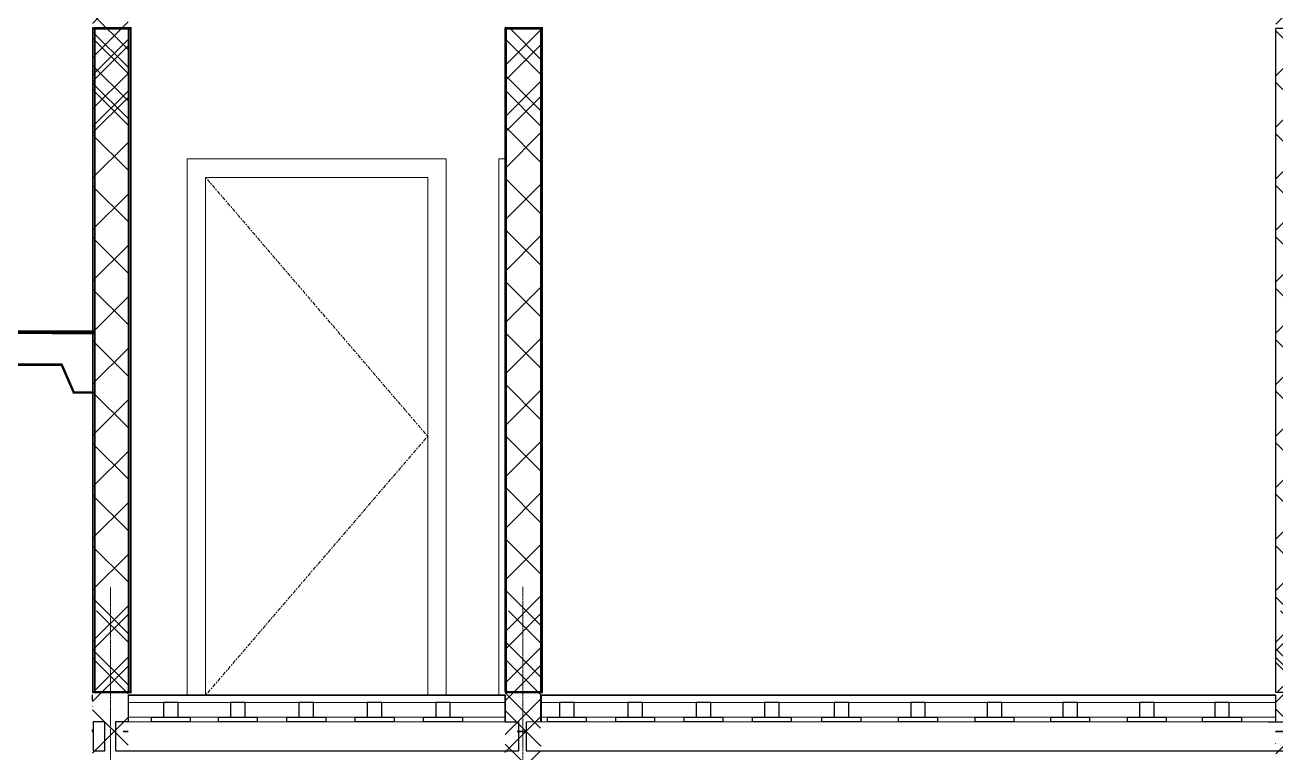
# Model space of a CAD drawing. Header units: inches. Extents: x -2431 to 214825, y 3 to 92804.
# Drawn here: x 163076 to 168230, y 41803 to 44803 of the extents above; entities that cross this region are included whole.
import ezdxf

# ---------------------------------------------------------------- set-up
doc = ezdxf.new("R2010")
doc.units = ezdxf.units.IN
doc.header["$MEASUREMENT"] = 0
doc.linetypes.add('Линия сетки', pattern=[22.224999999999994, 12.7, -3.174999999999999, 3.174999999999999, -3.174999999999999])
doc.linetypes.add('Центр', pattern=[31.749999999999996, 6.349999999999999, -4.7625, 15.875, -4.7625])
for name, color, linetype, lineweight in [('A-DOOR', 250, 'Continuous', 9), ('A-DOOR-FRAM', 250, 'Continuous', 18), ('A-FLOR', 250, 'Continuous', 9), ('A-WALL', 250, 'Continuous', 9), ('A-WALL-PATT', 250, 'Continuous', 25), ('S-GRID', 250, 'Continuous', 9)]:
    doc.layers.add(name, color=color, linetype=linetype, lineweight=lineweight)
pattern_1 = [(45, (164716.2814225166, 27890.74681734701), (-251.4471713899363, 251.4471713899363), []), (45, (164716.2814225166, 28271.74681734701), (-251.4471713899363, 251.4471713899363), [])]
pattern_2 = [(45, (164716.2814225166, 27890.74681734701), (-106.0660171779821, 106.0660171779821), []), (135, (164716.2814225166, 27890.74681734701), (-106.0660171779821, -106.0660171779821), [])]
pattern_3 = [(45, (164716.2814225166, 27290.74681734701), (-251.4471713899363, 251.4471713899363), []), (45, (164716.2814225166, 27671.74681734701), (-251.4471713899363, 251.4471713899363), [])]
pattern_4 = [(45, (164716.2814225166, 27290.74681734701), (-106.0660171779821, 106.0660171779821), []), (135, (164716.2814225166, 27290.74681734701), (-106.0660171779821, -106.0660171779821), [])]

# ---------------------------------------------------------------- blocks, each defined once
blk = doc.blocks.new('Одиночные-Щитовые - 0915 x 2134 мм-348962-Сечение 0')
at = {"layer": 'A-DOOR', "linetype": 'Центр'}
for p, q in [((-5142.589691944655, 2134), (-4227.589691944655, 1067)), ((-4227.589691944655, 1067), (-5142.589691944656, -1.353583911622991e-13))]:
    blk.add_line(p, q, dxfattribs=at)
at = {"layer": 'A-DOOR-FRAM', "lineweight": 9}
for p, q in [((-5218.589691944656, 2209.999999999999), (-5218.589691944656, 0)), ((-4151.589691944657, 2209.999999999999), (-5218.589691944656, 2209.999999999999)), ((-4151.589691944657, 0), (-4151.589691944657, 2209.999999999999)), ((-5142.589691944656, 0), (-5142.589691944656, 2134.000000000002)), ((-5142.589691944656, 2134.000000000002), (-4227.589691944657, 2134.000000000002)), ((-4227.589691944657, 2134.000000000002), (-4227.589691944657, 0))]:
    blk.add_line(p, q, dxfattribs=at)
blk = doc.blocks.new('Одиночные-Щитовые - 0915 x 2134 мм-348958-Сечение 0')
at = {"layer": 'A-DOOR-FRAM', "lineweight": 9}
for p, q in [((-3935.089691944609, 0), (-3935.089691944609, 2209.999999999999)), ((-3935.089691944609, 2209.999999999999), (-3910.089691944614, 2209.999999999999))]:
    blk.add_line(p, q, dxfattribs=at)

msp = doc.modelspace()

# ---------------------------------------------------------------- hatches: boundary and pattern name
at = {"layer": 'A-WALL-PATT', "lineweight": 9}
h = msp.add_hatch(dxfattribs=at)
h.set_pattern_fill('FP_2', color=256, style=0, pattern_type=2)
h.set_pattern_definition([(45, (164716.2814225166, 26090.74681734701), (-106.0660171779821, 106.0660171779821), []), (135, (164716.2814225166, 26090.74681734701), (-106.0660171779821, -106.0660171779821), [])])
h.paths.add_polyline_path([(163500.447730572, 47900.81952743517), (163354.447730572, 47900.81952743517), (163354.447730572, 44440.74681734713), (163500.447730572, 44440.74681734713)])
h.paths.add_polyline_path([(163354.447730572, 48091.0948898489), (163500.447730572, 48091.0948898489), (163500.447730572, 51640.74681734707), (163354.447730572, 51640.74681734707)])
h = msp.add_hatch(dxfattribs=at)
h.set_pattern_fill('FP_2', color=256, style=0, pattern_type=2)
h.set_pattern_definition([(45, (164716.2814225166, 26690.74681734701), (-106.0660171779821, 106.0660171779821), []), (135, (164716.2814225166, 26690.74681734701), (-106.0660171779821, -106.0660171779821), [])])
h.paths.add_polyline_path([(165200.4477305721, 44788.9989342225), (165054.447730572, 44788.9989342225), (165054.447730572, 41440.74681734713), (165200.447730572, 41440.74681734713)])
h.paths.add_polyline_path([(165203.7790417858, 47911.19692559011), (165057.7790417858, 47911.19692559011), (165054.447730572, 45040.74681734713), (165200.447730572, 45040.74681734713)])
h = msp.add_hatch(dxfattribs=at)
h.set_pattern_fill('FP_3', color=256, style=0, pattern_type=2)
h.set_pattern_definition(pattern_3)
h.paths.add_polyline_path([(163352.447730572, 42040.74681734713), (163354.447730572, 42040.74681734713), (163354.447730572, 45640.74681734713), (163352.447730572, 45640.74681734713), (163352.447730572, 42570.46314815222)], flags=0)
h = msp.add_hatch(dxfattribs=at)
h.set_pattern_fill('FP_3', color=256, style=0, pattern_type=2)
h.set_pattern_definition(pattern_3)
h.paths.add_polyline_path([(163500.447730572, 42053.20426850743), (163502.447730572, 42053.20426850743), (163502.447730572, 45640.74681734713), (163500.447730572, 45640.74681734713)])
h = msp.add_hatch(dxfattribs=at)
h.set_pattern_fill('FP_3', color=256, style=0, pattern_type=2)
h.set_pattern_definition(pattern_3)
h.paths.add_polyline_path([(165052.447730572, 42040.74681734713), (165054.447730572, 42040.74681734713), (165054.447730572, 45640.74681734713), (165052.447730572, 45640.74681734713), (165052.447730572, 44329.14850029803)], flags=0)
h = msp.add_hatch(dxfattribs=at)
h.set_pattern_fill('FP_3', color=256, style=0, pattern_type=2)
h.set_pattern_definition(pattern_3)
h.paths.add_polyline_path([(165200.447730572, 42040.74681734713), (165202.447730572, 42040.74681734713), (165202.447730572, 45640.74681734713), (165200.447730572, 45640.74681734713), (165200.447730572, 44329.14850029803)], flags=0)
h = msp.add_hatch(dxfattribs=at)
h.set_pattern_fill('FP_3', color=256, style=0, pattern_type=2)
h.set_pattern_definition(pattern_3)
h.paths.add_polyline_path([(168228.3306247166, 42040.74681734713), (168230.3306247166, 42040.74681734713), (168230.3306247166, 45640.74681734713), (168228.3306247166, 45640.74681734713), (168228.3306247166, 44329.14850029803)], flags=0)
h = msp.add_hatch(dxfattribs=at)
h.set_pattern_fill('FP_2', color=256, style=0, pattern_type=2)
h.set_pattern_definition(pattern_4)
h.paths.add_polyline_path([(163500.447730572, 45388.9989342253), (163354.447730572, 45388.9989342253), (163354.447730572, 42040.74681734713), (163500.447730572, 42040.74681734713)])
h.paths.add_polyline_path([(163355.883689857, 45490.74681734713), (163404.2844127769, 45490.74681734713), (163404.2844127769, 45530.74681734713), (163355.883689857, 45530.74681734713)])
h = msp.add_hatch(dxfattribs=at)
h.set_pattern_fill('FP_2', color=256, style=0, pattern_type=2)
h.set_pattern_definition(pattern_4)
h.paths.add_polyline_path([(168376.3306247166, 45388.9989342253), (168230.3306247166, 45388.9989342253), (168230.3306247166, 42053.20426850748), (168376.3306247166, 42053.20426850743)])
h = msp.add_hatch(dxfattribs=at)
h.set_pattern_fill('FP_3', color=256, style=0, pattern_type=2)
h.set_pattern_definition(pattern_1)
h.paths.add_polyline_path([(163352.447730572, 39040.74681734707), (163354.447730572, 39040.74681734707), (163354.447730572, 42640.74681734713), (163352.447730572, 42640.74681734713), (163352.447730572, 39653.09244386054)], flags=0)
h = msp.add_hatch(dxfattribs=at)
h.set_pattern_fill('FP_3', color=256, style=0, pattern_type=2)
h.set_pattern_definition(pattern_1)
h.paths.add_polyline_path([(163500.447730572, 39040.74681734707), (163502.447730572, 39040.74681734707), (163502.447730572, 42640.74681734713), (163500.447730572, 42640.74681734713), (163500.447730572, 39653.09244386054)], flags=0)
h = msp.add_hatch(dxfattribs=at)
h.set_pattern_fill('FP_3', color=256, style=0, pattern_type=2)
h.set_pattern_definition(pattern_1)
h.paths.add_polyline_path([(165052.447730572, 39040.74681734707), (165054.447730572, 39040.74681734713), (165054.447730572, 42640.74681734713), (165052.447730572, 42640.74681734713), (165052.447730572, 41411.77779600635)], flags=0)
h = msp.add_hatch(dxfattribs=at)
h.set_pattern_fill('FP_3', color=256, style=0, pattern_type=2)
h.set_pattern_definition(pattern_1)
h.paths.add_polyline_path([(165200.447730572, 39040.74681734707), (165202.447730572, 39040.74681734707), (165202.447730572, 42640.74681734713), (165200.447730572, 42640.74681734713), (165200.447730572, 41411.77779600635)], flags=0)
h = msp.add_hatch(dxfattribs=at)
h.set_pattern_fill('FP_3', color=256, style=0, pattern_type=2)
h.set_pattern_definition(pattern_1)
h.paths.add_polyline_path([(168228.3306247166, 39040.74681734707), (168230.3306247166, 39040.74681734707), (168230.3306247166, 42640.74681734713), (168228.3306247166, 42640.74681734713), (168228.3306247166, 41411.77779600635)], flags=0)
h = msp.add_hatch(dxfattribs=at)
h.set_pattern_fill('FP_2', color=256, style=0, pattern_type=2)
h.set_pattern_definition(pattern_2)
h.paths.add_polyline_path([(163500.447730572, 42388.9989342253), (163354.447730572, 42388.9989342253), (163354.447730572, 39053.20426850743), (163500.447730572, 39053.20426850743)])
h.paths.add_polyline_path([(163355.883689857, 42490.74681734707), (163404.2844127769, 42490.74681734707), (163404.2844127769, 42530.74681734713), (163355.883689857, 42530.74681734713)])
h = msp.add_hatch(dxfattribs=at)
h.set_pattern_fill('FP_2', color=256, style=0, pattern_type=2)
h.set_pattern_definition(pattern_2)
h.paths.add_polyline_path([(165200.447730572, 42388.99893422244), (165054.4477305721, 42388.9989342225), (165054.447730572, 39056.89903738291), (165200.4477305721, 39056.89903738291)])
h = msp.add_hatch(dxfattribs=at)
h.set_pattern_fill('FP_2', color=256, style=0, pattern_type=2)
h.set_pattern_definition(pattern_2)
h.paths.add_polyline_path([(168376.3306247166, 42388.9989342253), (168230.3306247166, 42388.9989342253), (168230.3306247166, 39053.20426850743), (168376.3306247166, 39053.20426850743)])

# ---------------------------------------------------------------- linework, layer by layer
for p, q in [((163502.447730572, 44788.9989342253), (163352.447730572, 44788.9989342253)), ((165054.447730572, 44788.9989342225), (165052.447730572, 44788.9989342225)), ((165054.447730572, 44788.9989342225), (165200.447730572, 44788.9989342225)), ((165200.447730572, 44788.9989342225), (165202.4477305721, 44788.9989342225)), ((168230.3306247166, 44788.9989342253), (168378.3306247166, 44788.9989342253)), ((163502.447730572, 42040.74681734707), (165054.4477305721, 42040.74681734707)), ((163646.5718784914, 42010.74681734992), (163646.5718784914, 41950.74681734992)), ((163706.5718784914, 42010.74681734992), (163646.5718784914, 42010.74681734992)), ((163706.5718784913, 42010.74681734992), (163646.5718784913, 42010.74681734992)), ((163646.5718784913, 42010.74681734992), (163646.5718784913, 41950.74681734992)), ((163706.5718784914, 41950.74681734992), (163706.5718784914, 42010.74681734992)), ((163706.5718784913, 41950.74681734992), (163706.5718784913, 42010.74681734992)), ((163982.9419795679, 42010.74681734986), (163922.9419795679, 42010.74681734986)), ((163922.9419795679, 42010.74681734986), (163922.9419795679, 41950.74681734986)), ((163982.9419795678, 42010.74681734986), (163922.9419795678, 42010.74681734986)), ((163922.9419795678, 42010.74681734986), (163922.9419795678, 41950.74681734986)), ((163982.9419795679, 41950.74681734986), (163982.9419795679, 42010.74681734986)), ((163982.9419795678, 41950.74681734986), (163982.9419795678, 42010.74681734986)), ((164264.5829941634, 42010.74681734986), (164204.5829941634, 42010.74681734986)), ((164204.5829941634, 42010.74681734986), (164204.5829941634, 41950.74681734986)), ((164264.5829941633, 42010.74681734986), (164204.5829941633, 42010.74681734986)), ((164204.5829941633, 42010.74681734986), (164204.5829941633, 41950.74681734986)), ((164264.5829941634, 41950.74681734986), (164264.5829941634, 42010.74681734986)), ((164264.5829941633, 41950.74681734986), (164264.5829941633, 42010.74681734986)), ((164546.2240087591, 42010.7468173526), (164486.2240087591, 42010.7468173526)), ((164486.2240087591, 42010.7468173526), (164486.2240087591, 41950.7468173526)), ((164546.224008759, 42010.7468173526), (164486.224008759, 42010.7468173526)), ((164486.224008759, 42010.7468173526), (164486.224008759, 41950.7468173526)), ((164546.2240087591, 41950.7468173526), (164546.2240087591, 42010.7468173526)), ((164546.224008759, 41950.7468173526), (164546.224008759, 42010.7468173526)), ((164767.8650233546, 42010.74681735528), (164767.8650233546, 41950.74681735528)), ((164827.8650233546, 42010.74681735528), (164767.8650233546, 42010.74681735528)), ((164827.8650233545, 42010.74681735528), (164767.8650233545, 42010.74681735528)), ((164767.8650233545, 42010.74681735528), (164767.8650233545, 41950.74681735528)), ((164827.8650233546, 41950.74681735528), (164827.8650233546, 42010.74681735528)), ((164827.8650233545, 41950.74681735528), (164827.8650233545, 42010.74681735528)), ((165052.447730572, 42040.74681734707), (165054.447730572, 42040.74681734707)), ((165054.4477305721, 42040.74681734707), (165054.4477305721, 41930.74681734707)), ((165054.447730572, 42040.74681734707), (165054.4477305721, 41930.74681734707)), ((165202.447730572, 42040.74681734713), (168228.3306247167, 42040.74681734707)), ((165202.447730572, 42040.74681734713), (168228.3306247166, 42040.74681734707)), ((165202.447730572, 42040.74681734707), (165202.4477305721, 41930.74681734713)), ((165202.4477305721, 42040.74681734707), (165202.4477305722, 41930.74681734713)), ((165338.0829941637, 42010.74681734986), (165278.0829941637, 42010.74681734986)), ((165278.0829941637, 42010.74681734986), (165278.0829941637, 41950.74681734986)), ((165338.0829941636, 42010.74681734986), (165278.0829941636, 42010.74681734986)), ((165278.0829941636, 42010.74681734986), (165278.0829941636, 41950.74681734986)), ((165338.0829941637, 41950.74681734986), (165338.0829941637, 42010.74681734986)), ((165338.0829941636, 41950.74681734986), (165338.0829941636, 42010.74681734986)), ((165619.7240087592, 42010.74681734986), (165559.7240087592, 42010.74681734986)), ((165559.7240087592, 42010.74681734986), (165559.7240087592, 41950.74681734986)), ((165619.7240087591, 42010.74681734986), (165559.7240087591, 42010.74681734986)), ((165559.7240087591, 42010.74681734986), (165559.7240087591, 41950.74681734986)), ((165619.7240087592, 41950.74681734986), (165619.7240087592, 42010.74681734986)), ((165619.7240087591, 41950.74681734986), (165619.7240087591, 42010.74681734986)), ((165901.3650233548, 42010.7468173526), (165841.3650233548, 42010.7468173526)), ((165841.3650233548, 42010.7468173526), (165841.3650233548, 41950.7468173526)), ((165901.3650233547, 42010.7468173526), (165841.3650233547, 42010.7468173526)), ((165841.3650233547, 42010.7468173526), (165841.3650233547, 41950.7468173526)), ((165901.3650233548, 41950.7468173526), (165901.3650233548, 42010.7468173526)), ((165901.3650233547, 41950.7468173526), (165901.3650233547, 42010.7468173526)), ((166183.0060379503, 42010.74681735528), (166123.0060379503, 42010.74681735528)), ((166123.0060379503, 42010.74681735528), (166123.0060379503, 41950.74681735528)), ((166183.0060379502, 42010.74681735528), (166123.0060379502, 42010.74681735528)), ((166123.0060379502, 42010.74681735528), (166123.0060379502, 41950.74681735528)), ((166183.0060379503, 41950.74681735528), (166183.0060379503, 42010.74681735528)), ((166183.0060379502, 41950.74681735528), (166183.0060379502, 42010.74681735528)), ((166469.5887451678, 42010.74681734707), (166409.5887451678, 42010.74681734707)), ((166409.5887451678, 42010.74681734707), (166409.5887451678, 41950.74681734707)), ((166469.5887451677, 42010.74681734707), (166409.5887451677, 42010.74681734707)), ((166409.5887451677, 42010.74681734707), (166409.5887451677, 41950.74681734707)), ((166469.5887451678, 41950.74681734707), (166469.5887451678, 42010.74681734707)), ((166469.5887451677, 41950.74681734707), (166469.5887451677, 42010.74681734707)), ((166785.0887451678, 42010.74681734608), (166725.0887451678, 42010.74681734608)), ((166725.0887451678, 42010.74681734608), (166725.0887451678, 41950.74681734608)), ((166785.0887451677, 42010.74681734602), (166725.0887451677, 42010.74681734602)), ((166725.0887451677, 42010.74681734602), (166725.0887451677, 41950.74681734608)), ((166785.0887451678, 41950.74681734608), (166785.0887451678, 42010.74681734608)), ((166785.0887451677, 41950.74681734608), (166785.0887451677, 42010.74681734602)), ((167100.5887451678, 42010.74681734707), (167040.5887451678, 42010.74681734707)), ((167040.5887451678, 42010.74681734707), (167040.5887451678, 41950.74681734707)), ((167100.5887451677, 42010.74681734707), (167040.5887451677, 42010.74681734707)), ((167040.5887451677, 42010.74681734707), (167040.5887451677, 41950.74681734707)), ((167100.5887451678, 41950.74681734707), (167100.5887451678, 42010.74681734707)), ((167100.5887451677, 41950.74681734707), (167100.5887451677, 42010.74681734707)), ((167412.5743739889, 42010.74681734608), (167352.5743739889, 42010.74681734608)), ((167352.5743739889, 42010.74681734608), (167352.5743739889, 41950.74681734608)), ((167412.5743739888, 42010.74681734602), (167352.5743739888, 42010.74681734602)), ((167352.5743739888, 42010.74681734602), (167352.5743739888, 41950.74681734608)), ((167412.5743739889, 41950.74681734608), (167412.5743739889, 42010.74681734608)), ((167412.5743739888, 41950.74681734608), (167412.5743739888, 42010.74681734602)), ((167668.0743739889, 42010.74681734707), (167668.0743739889, 41950.74681734707)), ((167728.0743739889, 42010.74681734707), (167668.0743739889, 42010.74681734707)), ((167728.0743739888, 42010.74681734707), (167668.0743739888, 42010.74681734707)), ((167668.0743739888, 42010.74681734707), (167668.0743739888, 41950.74681734707)), ((167728.0743739889, 41950.74681734707), (167728.0743739889, 42010.74681734707)), ((167728.0743739888, 41950.74681734707), (167728.0743739888, 42010.74681734707)), ((167977.6963365099, 42010.74681734701), (167977.6963365099, 41950.74681734701)), ((168037.6963365099, 42010.74681734701), (167977.6963365099, 42010.74681734701)), ((168037.6963365099, 41950.74681734701), (168037.6963365099, 42010.74681734701)), ((168228.3306247166, 42053.20426850743), (168378.3306247166, 42053.20426850743)), ((163404.2844127769, 41930.74681734713), (163355.883689857, 41930.74681734713)), ((163355.883689857, 41930.74681734713), (163355.883689857, 41811.67644874461)), ((163404.2844127769, 41811.67644874461), (163404.2844127769, 41930.74681734713)), ((163502.447730572, 41930.74681734713), (163448.7328049132, 41930.74681734713)), ((163448.7328049132, 41930.74681734713), (163448.7328049132, 41811.36464429961)), ((163596.5718784914, 41950.74681734992), (163756.5718784914, 41950.74681734992)), ((163596.5718784914, 41930.74681734992), (163596.5718784914, 41950.74681734992)), ((163596.5718784913, 41950.74681734992), (163756.5718784913, 41950.74681734992)), ((163596.5718784913, 41930.74681734992), (163596.5718784913, 41950.74681734992)), ((163756.5718784914, 41930.74681734992), (163596.5718784914, 41930.74681734992)), ((163756.5718784913, 41930.74681734992), (163596.5718784913, 41930.74681734992)), ((163646.5718784914, 41950.74681734992), (163706.5718784914, 41950.74681734992)), ((163646.5718784913, 41950.74681734992), (163706.5718784913, 41950.74681734992)), ((163756.5718784914, 41950.74681734992), (163756.5718784914, 41930.74681734992)), ((163756.5718784913, 41950.74681734992), (163756.5718784913, 41930.74681734992)), ((163872.9419795679, 41950.74681734986), (164032.9419795679, 41950.74681734986)), ((163872.9419795679, 41930.74681734986), (163872.9419795679, 41950.74681734986)), ((163872.9419795678, 41950.74681734986), (164032.9419795678, 41950.74681734986)), ((163872.9419795678, 41930.74681734986), (163872.9419795678, 41950.74681734986)), ((164032.9419795679, 41930.74681734986), (163872.9419795679, 41930.74681734986)), ((164032.9419795678, 41930.74681734986), (163872.9419795678, 41930.74681734986)), ((163922.9419795679, 41950.74681734986), (163982.9419795679, 41950.74681734986)), ((163922.9419795678, 41950.74681734986), (163982.9419795678, 41950.74681734986)), ((164032.9419795679, 41950.74681734986), (164032.9419795679, 41930.74681734986)), ((164032.9419795678, 41950.74681734986), (164032.9419795678, 41930.74681734986)), ((164154.5829941634, 41950.74681734986), (164314.5829941634, 41950.74681734986)), ((164154.5829941634, 41930.74681734986), (164154.5829941634, 41950.74681734986)), ((164154.5829941633, 41950.74681734986), (164314.5829941633, 41950.74681734986)), ((164154.5829941633, 41930.74681734986), (164154.5829941633, 41950.74681734986)), ((164314.5829941634, 41930.74681734986), (164154.5829941634, 41930.74681734986)), ((164314.5829941633, 41930.74681734986), (164154.5829941633, 41930.74681734986)), ((164204.5829941634, 41950.74681734986), (164264.5829941634, 41950.74681734986)), ((164204.5829941633, 41950.74681734986), (164264.5829941633, 41950.74681734986)), ((164314.5829941634, 41950.74681734986), (164314.5829941634, 41930.74681734986)), ((164314.5829941633, 41950.74681734986), (164314.5829941633, 41930.74681734986)), ((164436.2240087591, 41950.7468173526), (164596.2240087591, 41950.7468173526)), ((164436.2240087591, 41930.7468173526), (164436.2240087591, 41950.7468173526)), ((164436.224008759, 41950.7468173526), (164596.224008759, 41950.7468173526)), ((164436.224008759, 41930.7468173526), (164436.224008759, 41950.7468173526)), ((164596.2240087591, 41930.7468173526), (164436.2240087591, 41930.7468173526)), ((164596.224008759, 41930.7468173526), (164436.224008759, 41930.7468173526)), ((164486.2240087591, 41950.7468173526), (164546.2240087591, 41950.7468173526)), ((164486.224008759, 41950.7468173526), (164546.224008759, 41950.7468173526)), ((164596.2240087591, 41950.7468173526), (164596.2240087591, 41930.7468173526)), ((164596.224008759, 41950.7468173526), (164596.224008759, 41930.7468173526)), ((164717.8650233546, 41950.74681735528), (164877.8650233546, 41950.74681735528)), ((164717.8650233546, 41930.74681735528), (164717.8650233546, 41950.74681735528)), ((164717.8650233545, 41950.74681735528), (164877.8650233545, 41950.74681735528)), ((164717.8650233545, 41930.74681735528), (164717.8650233545, 41950.74681735528)), ((164877.8650233546, 41930.74681735528), (164717.8650233546, 41930.74681735528)), ((164877.8650233545, 41930.74681735528), (164717.8650233545, 41930.74681735528)), ((164767.8650233546, 41950.74681735528), (164827.8650233546, 41950.74681735528)), ((164767.8650233545, 41950.74681735528), (164827.8650233545, 41950.74681735528)), ((164877.8650233546, 41950.74681735528), (164877.8650233546, 41930.74681735528)), ((164877.8650233545, 41950.74681735528), (164877.8650233545, 41930.74681735528)), ((165054.4477305721, 41930.74681734707), (165111.0355341841, 41930.74681734707)), ((165111.0355341841, 41811.36464429961), (165111.0355341841, 41930.74681734707)), ((165140.6390425664, 41930.74681734713), (165140.6390425664, 41811.36464429961)), ((165202.4477305721, 41930.74681734713), (165200.447730572, 41930.74681734713)), ((165228.0829941637, 41950.74681734986), (165388.0829941637, 41950.74681734986)), ((165228.0829941637, 41930.74681734986), (165228.0829941637, 41950.74681734986)), ((165228.0829941636, 41950.74681734986), (165388.0829941636, 41950.74681734986)), ((165228.0829941636, 41930.74681734986), (165228.0829941636, 41950.74681734986)), ((165388.0829941637, 41930.74681734986), (165228.0829941637, 41930.74681734986)), ((165388.0829941636, 41930.74681734986), (165228.0829941636, 41930.74681734986)), ((165278.0829941637, 41950.74681734986), (165338.0829941637, 41950.74681734986)), ((165278.0829941636, 41950.74681734986), (165338.0829941636, 41950.74681734986)), ((165388.0829941637, 41950.74681734986), (165388.0829941637, 41930.74681734986)), ((165388.0829941636, 41950.74681734986), (165388.0829941636, 41930.74681734986)), ((165509.7240087592, 41950.74681734986), (165669.7240087592, 41950.74681734986)), ((165509.7240087592, 41930.74681734986), (165509.7240087592, 41950.74681734986)), ((165509.7240087591, 41950.74681734986), (165669.7240087591, 41950.74681734986)), ((165509.7240087591, 41930.74681734986), (165509.7240087591, 41950.74681734986)), ((165669.7240087592, 41930.74681734986), (165509.7240087592, 41930.74681734986)), ((165669.7240087591, 41930.74681734986), (165509.7240087591, 41930.74681734986)), ((165559.7240087592, 41950.74681734986), (165619.7240087592, 41950.74681734986)), ((165559.7240087591, 41950.74681734986), (165619.7240087591, 41950.74681734986)), ((165669.7240087592, 41950.74681734986), (165669.7240087592, 41930.74681734986)), ((165669.7240087591, 41950.74681734986), (165669.7240087591, 41930.74681734986)), ((165791.3650233548, 41950.7468173526), (165951.3650233548, 41950.7468173526)), ((165791.3650233548, 41930.7468173526), (165791.3650233548, 41950.7468173526)), ((165791.3650233547, 41950.7468173526), (165951.3650233547, 41950.7468173526)), ((165791.3650233547, 41930.7468173526), (165791.3650233547, 41950.7468173526)), ((165951.3650233548, 41930.7468173526), (165791.3650233548, 41930.7468173526)), ((165951.3650233547, 41930.7468173526), (165791.3650233547, 41930.7468173526)), ((165841.3650233548, 41950.7468173526), (165901.3650233548, 41950.7468173526)), ((165841.3650233547, 41950.7468173526), (165901.3650233547, 41950.7468173526)), ((165951.3650233548, 41950.7468173526), (165951.3650233548, 41930.7468173526)), ((165951.3650233547, 41950.7468173526), (165951.3650233547, 41930.7468173526)), ((166073.0060379503, 41950.74681735528), (166233.0060379503, 41950.74681735528)), ((166073.0060379503, 41930.74681735528), (166073.0060379503, 41950.74681735528)), ((166073.0060379502, 41950.74681735528), (166233.0060379502, 41950.74681735528)), ((166073.0060379502, 41930.74681735528), (166073.0060379502, 41950.74681735528)), ((166233.0060379503, 41930.74681735528), (166073.0060379503, 41930.74681735528)), ((166233.0060379502, 41930.74681735528), (166073.0060379502, 41930.74681735528)), ((166123.0060379503, 41950.74681735528), (166183.0060379503, 41950.74681735528)), ((166123.0060379502, 41950.74681735528), (166183.0060379502, 41950.74681735528)), ((166233.0060379503, 41950.74681735528), (166233.0060379503, 41930.74681735528)), ((166233.0060379502, 41950.74681735528), (166233.0060379502, 41930.74681735528)), ((166359.5887451678, 41950.74681734707), (166519.5887451678, 41950.74681734707)), ((166359.5887451678, 41930.74681734707), (166359.5887451678, 41950.74681734707)), ((166359.5887451677, 41950.74681734707), (166519.5887451677, 41950.74681734707)), ((166359.5887451677, 41930.74681734707), (166359.5887451677, 41950.74681734707)), ((166519.5887451678, 41930.74681734707), (166359.5887451678, 41930.74681734707)), ((166519.5887451677, 41930.74681734707), (166359.5887451677, 41930.74681734707)), ((166409.5887451678, 41950.74681734707), (166469.5887451678, 41950.74681734707)), ((166409.5887451677, 41950.74681734707), (166469.5887451677, 41950.74681734707)), ((166519.5887451678, 41950.74681734707), (166519.5887451678, 41930.74681734707)), ((166519.5887451677, 41950.74681734707), (166519.5887451677, 41930.74681734707)), ((166675.0887451678, 41950.74681734608), (166835.0887451678, 41950.74681734608)), ((166675.0887451678, 41930.74681734602), (166675.0887451678, 41950.74681734608)), ((166675.0887451677, 41950.74681734608), (166835.0887451677, 41950.74681734608)), ((166675.0887451677, 41930.74681734602), (166675.0887451677, 41950.74681734608)), ((166835.0887451678, 41930.74681734602), (166675.0887451678, 41930.74681734602)), ((166835.0887451677, 41930.74681734602), (166675.0887451677, 41930.74681734602)), ((166725.0887451678, 41950.74681734608), (166785.0887451678, 41950.74681734608)), ((166725.0887451677, 41950.74681734608), (166785.0887451677, 41950.74681734608)), ((166835.0887451678, 41950.74681734608), (166835.0887451678, 41930.74681734602)), ((166835.0887451677, 41950.74681734608), (166835.0887451677, 41930.74681734602)), ((166990.5887451678, 41950.74681734707), (167150.5887451678, 41950.74681734707)), ((166990.5887451678, 41930.74681734707), (166990.5887451678, 41950.74681734707)), ((166990.5887451677, 41950.74681734707), (167150.5887451677, 41950.74681734707)), ((166990.5887451677, 41930.74681734707), (166990.5887451677, 41950.74681734707)), ((167150.5887451678, 41930.74681734707), (166990.5887451678, 41930.74681734707)), ((167150.5887451677, 41930.74681734707), (166990.5887451677, 41930.74681734707)), ((167040.5887451678, 41950.74681734707), (167100.5887451678, 41950.74681734707)), ((167040.5887451677, 41950.74681734707), (167100.5887451677, 41950.74681734707)), ((167150.5887451678, 41950.74681734707), (167150.5887451678, 41930.74681734707)), ((167150.5887451677, 41950.74681734707), (167150.5887451677, 41930.74681734707)), ((167302.5743739889, 41950.74681734608), (167462.5743739889, 41950.74681734608)), ((167302.5743739889, 41930.74681734602), (167302.5743739889, 41950.74681734608)), ((167302.5743739888, 41950.74681734608), (167462.5743739888, 41950.74681734608)), ((167302.5743739888, 41930.74681734602), (167302.5743739888, 41950.74681734608)), ((167462.5743739889, 41930.74681734602), (167302.5743739889, 41930.74681734602)), ((167462.5743739888, 41930.74681734602), (167302.5743739888, 41930.74681734602)), ((167352.5743739889, 41950.74681734608), (167412.5743739889, 41950.74681734608)), ((167352.5743739888, 41950.74681734608), (167412.5743739888, 41950.74681734608)), ((167462.5743739889, 41950.74681734608), (167462.5743739889, 41930.74681734602)), ((167462.5743739888, 41950.74681734608), (167462.5743739888, 41930.74681734602)), ((167618.0743739889, 41950.74681734707), (167778.0743739889, 41950.74681734707)), ((167618.0743739889, 41930.74681734707), (167618.0743739889, 41950.74681734707)), ((167618.0743739888, 41950.74681734707), (167778.0743739888, 41950.74681734707)), ((167618.0743739888, 41930.74681734707), (167618.0743739888, 41950.74681734707)), ((167778.0743739889, 41930.74681734707), (167618.0743739889, 41930.74681734707)), ((167778.0743739888, 41930.74681734707), (167618.0743739888, 41930.74681734707)), ((167668.0743739889, 41950.74681734707), (167728.0743739889, 41950.74681734707)), ((167668.0743739888, 41950.74681734707), (167728.0743739888, 41950.74681734707)), ((167778.0743739889, 41950.74681734707), (167778.0743739889, 41930.74681734707)), ((167778.0743739888, 41950.74681734707), (167778.0743739888, 41930.74681734707)), ((167927.69633651, 41950.74681734701), (168087.69633651, 41950.74681734701)), ((167927.69633651, 41930.74681734701), (167927.69633651, 41950.74681734701)), ((167927.6963365099, 41930.74681734701), (167927.6963365099, 41950.74681734701)), ((167927.6963365099, 41950.74681734701), (168087.6963365099, 41950.74681734701)), ((168087.69633651, 41930.74681734701), (167927.69633651, 41930.74681734701)), ((168087.6963365099, 41930.74681734701), (167927.6963365099, 41930.74681734701)), ((167977.6963365099, 41950.74681734701), (168037.6963365099, 41950.74681734701)), ((168087.69633651, 41950.74681734701), (168087.69633651, 41930.74681734701)), ((168087.6963365099, 41950.74681734701), (168087.6963365099, 41930.74681734701)), ((168198.4076117045, 41930.74681734701), (168282.1610656981, 41930.74681734713)), ((163355.883689857, 41811.67644874461), (163404.2844127769, 41811.67644874461)), ((163448.7328049132, 41811.36464429961), (165111.0355341841, 41811.36464429961)), ((165140.6390425664, 41811.36464429961), (168282.1610656983, 41811.36464429961))]:
    msp.add_line(p, q)
at = {"lineweight": 0}
for p, q in [((163502.447730572, 42010.74681734713), (165054.4477305721, 42010.74681734707)), ((163502.447730572, 42010.74681734713), (165054.447730572, 42010.74681734707)), ((165202.447730572, 42010.74681734713), (168228.3306247167, 42010.74681734707)), ((165202.447730572, 42010.74681734713), (168228.3306247166, 42010.74681734707)), ((163500.447730572, 41950.74681734713), (165054.4477305721, 41950.74681734707)), ((163500.447730572, 41950.74681734713), (165054.447730572, 41950.74681734707)), ((163502.447730572, 41930.74681734713), (165054.4477305721, 41930.74681734707)), ((163502.447730572, 41930.74681734713), (165054.447730572, 41930.74681734707)), ((165140.6390425664, 41930.74681734701), (168228.3306247166, 41930.74681734701)), ((165202.447730572, 41950.74681734713), (168230.3306247167, 41950.74681734701)), ((165202.447730572, 41950.74681734713), (168230.3306247166, 41950.74681734701)), ((165202.447730572, 41930.74681734713), (168228.3306247167, 41930.74681734701))]:
    msp.add_line(p, q, dxfattribs=at)
at = {"const_width": 10}
for points in [[(163510.0002155266, 42053.03327292897), (163362.0002155266, 42053.03327292897), (163362.0002155266, 44788.82793864689), (163510.0002155266, 44788.82793864689), (163510.0002155266, 42053.03327292897)], [(165204.7790417858, 42053.03327292908), (165056.7790417858, 42053.03327292908), (165056.7790417858, 44788.82793864701), (165204.7790417858, 44788.82793864701), (165204.7790417858, 42053.03327292908)], [(161889.8821786576, 43244.13715937369), (161889.8821786576, 43537.88836796351), (163362.0002155261, 43537.97055464316), (163362.0002155271, 43287.98485521177)], [(163362.0002155271, 43287.98485521177), (163276.8203101755, 43287.98485521177), (163226.6860906087, 43402.87136510302), (162103.2259978142, 43402.79209369185), (162022.0841618338, 43244.13715937363)]]:
    msp.add_lwpolyline(points, dxfattribs=at)
msp.add_lwpolyline([(162022.0841618338, 43244.13715937363), (162103.2259978142, 43402.79209369185), (163226.6860906087, 43402.87136510302), (163276.8203101755, 43287.98485521177), (163362.0002155271, 43287.98485521177), (163362.0002155261, 43537.97055464316), (161889.8821786576, 43537.88836796351)])
msp.add_lwpolyline([(162022.0841618338, 43244.13715937363), (162103.2259978142, 43402.79209369185), (163226.6860906087, 43402.87136510302), (163276.8203101755, 43287.98485521177), (163362.0002155271, 43287.98485521177), (163362.0002155261, 43537.97055464316), (161889.8821786576, 43537.88836796351)])
at = {"layer": 'A-DOOR', "linetype": 'Центр'}
msp.add_line((164734.947730572, 43107.74681734713), (163819.947730572, 42040.74681734713), dxfattribs=at)
at = {"layer": 'A-DOOR-FRAM', "lineweight": 9}
for p, q in [((163743.947730572, 44250.74681734713), (163743.947730572, 42040.74681734713)), ((164810.947730572, 42040.74681734713), (164810.947730572, 44250.74681734713)), ((165027.447730572, 42040.74681734713), (165027.447730572, 44250.74681734713)), ((163819.947730572, 42040.74681734713), (163819.947730572, 44174.74681734713)), ((164734.947730572, 44174.74681734713), (164734.947730572, 42040.74681734713))]:
    msp.add_line(p, q, dxfattribs=at)
at = {"layer": 'A-FLOR', "lineweight": 35}
for p, q in [((163354.447730572, 42040.74681734707), (163352.447730572, 42040.74681734707)), ((165054.447730572, 42040.74681734707), (163500.447730572, 42040.74681734707)), ((168230.3306247166, 42040.74681734707), (165200.447730572, 42040.74681734707)), ((163352.447730572, 41890.74681734707), (163355.883689857, 41890.74681734707)), ((163404.2844127769, 41890.74681734707), (163406.3788458194, 41890.74681734707)), ((163480.5995869423, 41890.74681734707), (163500.447730572, 41890.74681734707)), ((165103.4351206671, 41890.74681734707), (165140.6390425664, 41890.74681734707)), ((168228.3306247166, 41890.74681734707), (168282.1610656981, 41890.74681734707))]:
    msp.add_line(p, q, dxfattribs=at)
at = {"layer": 'A-WALL'}
for p, q in [((163354.447730572, 44788.9989342253), (163354.447730572, 42050.94773645565)), ((163354.447730572, 44788.9989342253), (163354.447730572, 42050.94773645565)), ((163354.447730572, 44788.9989342253), (163354.447730572, 42050.94773645571)), ((163354.447730572, 44788.9989342253), (163354.447730572, 42050.94773645565)), ((163354.447730572, 44788.9989342253), (163354.447730572, 42050.94773645565)), ((163354.447730572, 44788.9989342253), (163354.447730572, 42053.20426850743)), ((163354.447730572, 44788.9989342253), (163354.447730572, 42050.94773645565)), ((163500.4477305719, 44788.9989342253), (163500.447730572, 42053.20426850743)), ((163500.447730572, 44788.9989342253), (163500.447730572, 42053.20426850743)), ((163500.447730572, 44788.9989342253), (163500.447730572, 42053.20426850743)), ((163500.447730572, 44788.9989342253), (163500.447730572, 42053.20426850743)), ((163500.447730572, 44788.9989342253), (163500.4477305721, 42053.20426850743)), ((165054.447730572, 44788.9989342225), (165054.447730572, 42053.891461608)), ((165054.447730572, 44788.9989342225), (165054.447730572, 42053.891461608)), ((165054.4477305721, 44788.9989342225), (165054.4477305721, 42053.891461608)), ((165054.4477305721, 44788.9989342225), (165054.4477305721, 42056.89903738291)), ((165054.447730572, 44788.9989342225), (165054.447730572, 42053.891461608)), ((165200.4477305721, 44788.9989342225), (165200.4477305721, 42056.89903738291)), ((165200.447730572, 44788.9989342225), (165200.4477305721, 42056.89903738291)), ((165200.4477305721, 44788.9989342225), (165200.4477305721, 42056.89903738291)), ((165200.447730572, 44788.9989342225), (165200.447730572, 42056.89903738291)), ((165200.4477305721, 44788.9989342225), (165200.447730572, 42056.89903738291)), ((168230.3306247166, 44788.9989342253), (168230.3306247166, 42053.20426850743)), ((168230.3306247166, 44788.9989342253), (168230.3306247165, 42053.20426850743)), ((168230.3306247166, 44788.9989342253), (168230.3306247166, 42053.20426850743)), ((168230.3306247166, 44788.9989342253), (168230.3306247166, 42053.20426850748)), ((168230.3306247166, 44788.9989342253), (168230.3306247166, 42053.20426850743)), ((168230.3306247166, 42175.98334765341), (168230.3306247166, 42053.20426850743)), ((168230.3306247165, 42175.98334765353), (168230.3306247165, 42053.20426850743)), ((168230.3306247166, 42175.98334765335), (168230.3306247166, 42053.20426850743)), ((168230.3306247166, 42175.98334765341), (168230.3306247166, 42053.20426850743)), ((168230.3306247166, 42175.98334765341), (168230.3306247166, 42053.20426850743)), ((163354.447730572, 42040.74681734707), (163354.447730572, 42021.53209435829)), ((163354.447730572, 42040.74681734713), (163354.447730572, 42021.53209435829)), ((163354.447730572, 42040.74681734707), (163354.447730572, 42021.53209435829)), ((163354.447730572, 42040.74681734707), (163354.447730572, 42021.53209435835)), ((163354.447730572, 42040.74681734707), (163354.447730572, 42021.53209435829)), ((163354.447730572, 42040.74681734713), (163354.447730572, 42021.53209435829)), ((163354.447730572, 42040.74681734707), (163354.447730572, 42021.53209435829)), ((163500.447730572, 42040.74681734707), (163500.4477305719, 41930.74681734713)), ((163500.447730572, 42040.74681734713), (163500.447730572, 41930.74681734713)), ((163500.447730572, 42040.74681734707), (163500.447730572, 41930.74681734713)), ((163500.447730572, 42040.74681734707), (163500.447730572, 41930.74681734713)), ((163500.447730572, 42040.74681734707), (163500.447730572, 41930.74681734713)), ((163500.447730572, 42040.74681734707), (163500.4477305721, 41930.74681734713)), ((165054.4477305721, 42040.74681734713), (165054.4477305721, 41930.74681734707)), ((165054.447730572, 42040.74681734713), (165054.447730572, 41930.74681734707)), ((165054.447730572, 42040.74681734707), (165054.4477305721, 41930.74681734707)), ((165054.4477305721, 42040.74681734707), (165054.4477305721, 41930.74681734707)), ((165054.4477305721, 42040.74681734707), (165054.4477305721, 41930.74681734707)), ((165054.4477305721, 42040.74681734707), (165054.4477305721, 41930.74681734707)), ((165200.4477305721, 42040.74681734713), (165200.447730572, 41930.74681734701)), ((165200.447730572, 42040.74681734713), (165200.447730572, 41930.74681734707)), ((165200.4477305721, 42040.74681734707), (165200.4477305721, 41930.74681734701)), ((165200.4477305721, 42040.74681734713), (165200.447730572, 41930.74681734701)), ((165200.4477305721, 42040.74681734707), (165200.4477305721, 41930.74681734701)), ((168230.3306247166, 42040.74681734713), (168230.3306247166, 41930.74681734707)), ((168230.3306247166, 42040.74681734707), (168230.3306247166, 41930.74681734707)), ((168230.3306247166, 42040.74681734707), (168230.3306247166, 41930.74681734707)), ((168230.3306247166, 42040.74681734707), (168230.3306247166, 41930.74681734707)), ((168230.3306247166, 42040.74681734707), (168230.3306247166, 41930.74681734707)), ((163354.447730572, 41899.63775157841), (163354.447730572, 41890.74681734707)), ((163354.447730572, 41899.63775157847), (163354.447730572, 41890.74681734707)), ((163354.447730572, 41899.63775157835), (163354.447730572, 41890.74681734707)), ((163354.447730572, 41899.63775157847), (163354.447730572, 41890.74681734707)), ((163354.447730572, 41899.63775157835), (163354.447730572, 41890.74681734707)), ((163354.447730572, 41899.63775157835), (163354.447730572, 41890.74681734707)), ((163354.447730572, 41899.63775157835), (163354.447730572, 41890.74681734707))]:
    msp.add_line(p, q, dxfattribs=at)
at = {"layer": 'A-WALL', "lineweight": 25}
for p, q in [((163502.447730572, 42053.20426850743), (163502.447730572, 44788.9989342253)), ((163502.447730572, 42053.20426850743), (163502.447730572, 44788.9989342253)), ((163502.447730572, 42053.20426850743), (163502.447730572, 44788.9989342253)), ((163502.447730572, 42053.20426850743), (163502.447730572, 44788.9989342253)), ((163502.447730572, 42053.20426850743), (163502.447730572, 44788.9989342253)), ((165052.447730572, 44788.9989342225), (165052.4477305721, 42056.89903738291)), ((165052.447730572, 44788.9989342225), (165052.447730572, 42056.89903738291)), ((165052.447730572, 44788.9989342225), (165052.447730572, 42056.89903738291)), ((165052.447730572, 44788.9989342225), (165052.447730572, 42056.89903738291)), ((165052.447730572, 44788.9989342225), (165052.447730572, 42056.89903738291)), ((165202.447730572, 42056.89903738291), (165202.4477305721, 44788.9989342225)), ((165202.447730572, 42056.89903738291), (165202.447730572, 44788.9989342225)), ((165202.447730572, 42056.89903738291), (165202.4477305721, 44788.9989342225)), ((165202.447730572, 42056.89903738291), (165202.447730572, 44788.9989342225)), ((165202.447730572, 42056.89903738291), (165202.4477305721, 44788.9989342225)), ((168228.3306247166, 44786.73196016334), (168228.3306247166, 42053.20426850748)), ((168228.3306247166, 44786.73196016328), (168228.3306247165, 42053.20426850748)), ((168228.3306247166, 44786.73196016334), (168228.3306247166, 42053.20426850748)), ((168228.3306247166, 44786.73196016334), (168228.3306247166, 42053.20426850748)), ((168228.3306247166, 44578.33928001253), (168228.3306247166, 42053.20426850743)), ((168228.3306247166, 42081.23362279241), (168228.3306247166, 42053.20426850743)), ((168228.3306247165, 42081.23362279229), (168228.3306247165, 42053.20426850743)), ((168228.3306247166, 42081.23362279241), (168228.3306247166, 42053.20426850743)), ((168228.3306247166, 42081.23362279241), (168228.3306247166, 42053.20426850743)), ((168228.3306247166, 42081.23362279241), (168228.3306247166, 42053.20426850743)), ((163352.4477305719, 42040.74681734707), (163352.447730572, 42019.53209435823)), ((163354.4477305719, 42040.74681734707), (163352.447730572, 42040.74681734707)), ((163352.4477305719, 42040.74681734707), (163352.447730572, 42019.53209435823)), ((163502.447730572, 42040.74681734707), (163500.447730572, 42040.74681734707)), ((163502.447730572, 41930.74681734713), (163502.447730572, 42040.74681734707)), ((163502.447730572, 41930.74681734713), (163502.447730572, 42040.74681734713)), ((163502.447730572, 41930.74681734713), (163502.447730572, 42040.74681734707)), ((163502.447730572, 41930.74681734713), (163502.447730572, 42040.74681734707)), ((163502.447730572, 41930.74681734713), (163502.447730572, 42040.74681734707)), ((163502.447730572, 41930.74681734713), (163502.447730572, 42040.74681734707)), ((165052.4477305721, 42040.74681734713), (165052.4477305721, 41930.74681734707)), ((165052.447730572, 42040.74681734713), (165052.4477305721, 41930.74681734707)), ((165052.447730572, 42040.74681734707), (165052.447730572, 41930.74681734707)), ((165052.447730572, 42040.74681734707), (165052.447730572, 41930.74681734707)), ((165052.447730572, 42040.74681734707), (165052.447730572, 41930.74681734707)), ((165052.447730572, 42040.74681734707), (165052.447730572, 41930.74681734707)), ((165202.4477305721, 41930.74681734713), (165202.4477305721, 42040.74681734707)), ((165202.4477305721, 41930.74681734713), (165202.447730572, 42040.74681734713)), ((165202.447730572, 41930.74681734713), (165202.447730572, 42040.74681734707)), ((165202.4477305721, 41930.74681734713), (165202.447730572, 42040.74681734713)), ((165202.4477305721, 41930.74681734713), (165202.447730572, 42040.74681734713)), ((165202.447730572, 41930.74681734713), (165202.4477305721, 42040.74681734707)), ((168228.3306247166, 42040.74681734707), (168228.3306247166, 41930.74681734701)), ((168228.3306247166, 42040.74681734713), (168228.3306247166, 41930.74681734701)), ((168228.3306247165, 42040.74681734707), (168228.3306247165, 41930.74681734701)), ((168228.3306247166, 42040.74681734707), (168228.3306247166, 41930.74681734701)), ((168230.3306247166, 42040.74681734707), (168228.3306247166, 42040.74681734707)), ((168228.3306247166, 42040.74681734707), (168228.3306247166, 41930.74681734701)), ((168228.3306247166, 42040.74681734707), (168228.3306247166, 41930.74681734701)), ((163352.447730572, 41897.63775157835), (163352.447730572, 41890.74681734707)), ((163352.447730572, 41897.63775157835), (163352.447730572, 41890.74681734707))]:
    msp.add_line(p, q, dxfattribs=at)
at = {"layer": 'A-WALL-PATT', "linetype": 'Continuous', "lineweight": 9}
for p, q in [((163354.447730572, 44782.61444563721), (163360.83221916, 44788.9989342253)), ((163500.447730572, 44602.56538289902), (163354.447730572, 44748.56538289902)), ((165200.447730572, 44599.62165774661), (165054.4477305721, 44745.62165774661)), ((163352.447730572, 44731.39981366659), (163354.447730572, 44733.39981366659)), ((163354.447730572, 44570.48241128126), (163500.447730572, 44716.48241128121)), ((165054.4477305721, 44573.42613643361), (165200.4477305721, 44719.42613643361)), ((163352.447730572, 44609.50547088671), (163354.447730572, 44611.50547088671)), ((163500.447730572, 44390.43334854301), (163354.447730572, 44536.43334854301)), ((165200.447730572, 44567.82244254719), (165202.447730572, 44569.82244254719)), ((168228.3306247166, 44578.33928001253), (168230.3306247166, 44580.33928001253)), ((163354.447730572, 44358.35037692531), (163500.447730572, 44504.35037692531)), ((165200.447730572, 44387.48962339072), (165054.4477305721, 44533.48962339066)), ((165054.4477305721, 44361.29410207766), (165200.447730572, 44507.29410207761)), ((165200.447730572, 44445.9280997673), (165202.447730572, 44447.9280997673)), ((168228.3306247166, 44456.44493723265), (168230.3306247166, 44458.44493723265)), ((168353.1097038626, 42053.20426850748), (168230.3306247166, 42175.98334765341)), ((168228.3306247166, 42081.23362279241), (168230.3306247166, 42083.23362279241)), ((168228.3306247166, 41959.33928001253), (168230.3306247166, 41961.33928001253)), ((165200.447730572, 41948.82244254719), (165202.447730572, 41950.82244254719))]:
    msp.add_line(p, q, dxfattribs=at)
at = {"layer": 'S-GRID', "linetype": 'Линия сетки', "ltscale": 0.5}
for p, q in [((163427.447730572, 6468.297885715467), (163427.447730572, 42486.79996381543)), ((165127.447730572, 6442.872989288502), (165127.447730572, 42486.79996381543))]:
    msp.add_line(p, q, dxfattribs=at)

# ---------------------------------------------------------------- block references
at = {"layer": 'A-DOOR'}
for name in ['Одиночные-Щитовые - 0915 x 2134 мм-348962-Сечение 0', 'Одиночные-Щитовые - 0915 x 2134 мм-348958-Сечение 0']:
    msp.add_blockref(name, (168962.5374225166, 42040.74681734713), dxfattribs=at)

doc.saveas('drawing.dxf')
